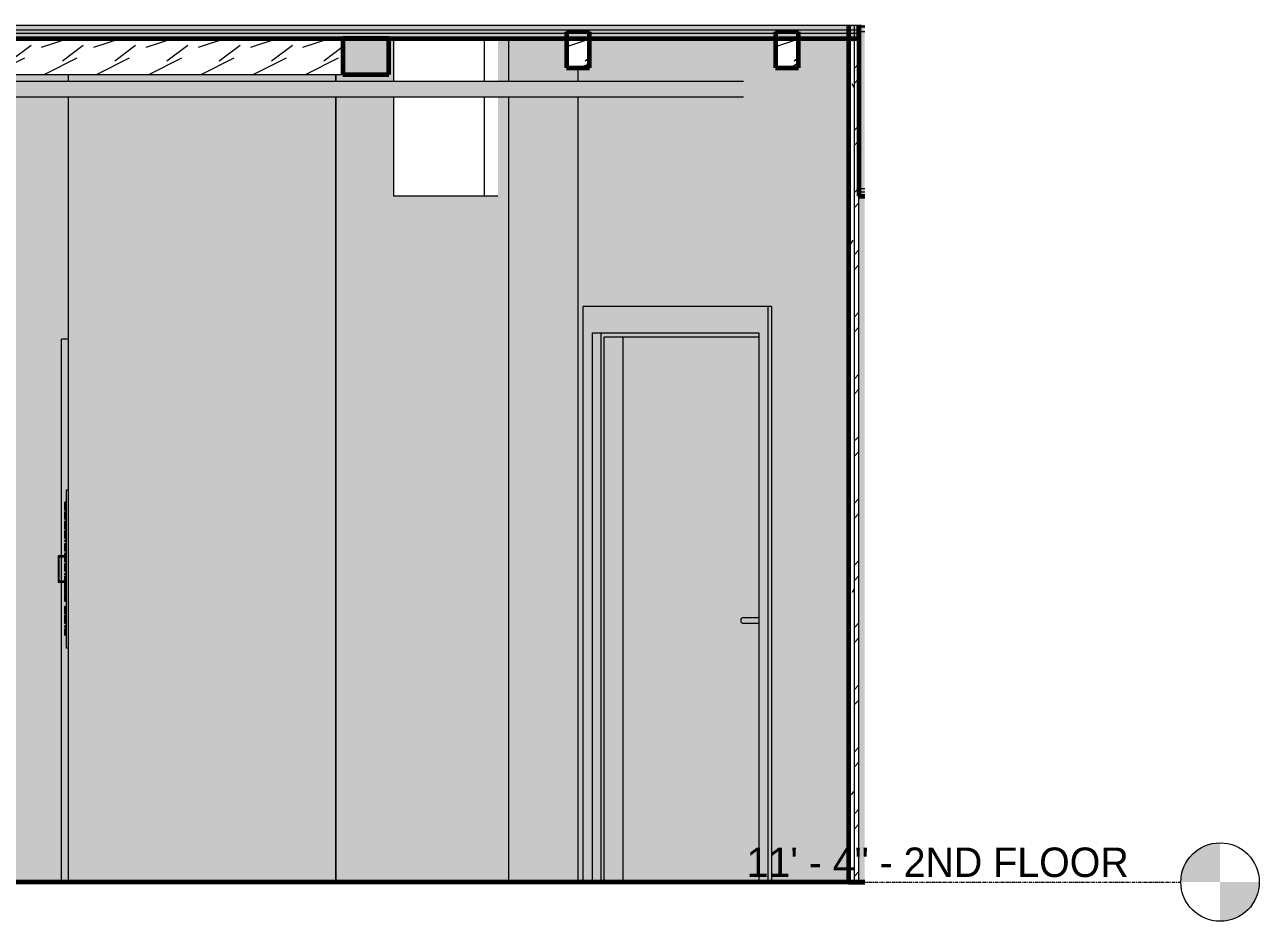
# Model space of a CAD drawing. Header units: inches. Extents: x 2872 to 9394, y -6 to 375.
# Drawn here: x 6125.4 to 6314.3, y 130 to 267.1 of the extents above; entities that cross this region are included whole.
import ezdxf

# ---------------------------------------------------------------- set-up
doc = ezdxf.new("R2010")
doc.units = ezdxf.units.IN
doc.header["$MEASUREMENT"] = 0
doc.linetypes.add('Dash 1_16_', pattern=[0.125, 0.0625, -0.0625])
doc.linetypes.add('Grid Line 1_2_', pattern=[0.875, 0.5, -0.125, 0.125, -0.125])
for name, color, linetype, lineweight in [('0-2', 250, 'Continuous', 18), ('0-3', 10, 'Continuous', 9), ('0-4', 90, 'Continuous', 5), ('A-DOOR', 31, 'Continuous', 18), ('A-DOOR-11', 21, 'Continuous', 18), ('A-DOOR-2', 10, 'Dash 1_16_', 9), ('A-DOOR-3', 10, 'Continuous', 9), ('A-DOOR-4', 255, 'Continuous', 18), ('A-DOOR-9', 31, 'Continuous', 9), ('A-DOOR-FRAM', 31, 'Continuous', 9), ('A-DOOR-FRAM-2', 10, 'Continuous', 9), ('A-DOOR-FRAM-3', 31, 'Continuous', 18), ('A-DOOR-FRAM-5', 71, 'Continuous', 18), ('A-FLOR-1', 8, 'Continuous', 5), ('A-FLOR-2', 7, 'Continuous', 60), ('A-FLOR-4', 250, 'Continuous', 18), ('A-FLOR-LEVL', 51, 'Continuous', 9), ('A-FLOR-LEVL-1', 51, 'Grid Line 1_2_', 9), ('A-FLOR-MCUT-1', 250, 'Continuous', 18), ('A-FLOR-PATT-1', 252, 'Continuous', 9), ('A-FLOR-PATT-2', 253, 'Continuous', 9), ('A-FLOR-PATT-3', 10, 'Continuous', 9), ('A-WALL', 113, 'Continuous', 18), ('A-WALL-PATT-1', 111, 'Continuous', 9), ('E-FIRE', 2, 'Continuous', 9), ('I-WALL', 2, 'Continuous', 18), ('I-WALL-1', 2, 'Continuous', 5), ('I-WALL-2', 90, 'Continuous', 5), ('I-WALL-3', 250, 'Continuous', 18), ('I-WALL-4', 2, 'Continuous', 60), ('P-PIPE', 3, 'Continuous', 9), ('P-PIPE-1', 3, 'Continuous', 5), ('S-BEAM', 12, 'Continuous', 9), ('S-BEAM-2', 10, 'Continuous', 9), ('S-BEAM-3', 7, 'Continuous', 60), ('S-BEAM-5', 35, 'Continuous', 9)]:
    doc.layers.add(name, color=color, linetype=linetype, lineweight=lineweight)
doc.styles.add('Century Gothic', font='ufonts.com_century-gothic.ttf', dxfattribs={"height": 4.5})
pattern_1 = [(0, (-2727.378, 0), (0, 2.399), []), (315, (-2727.378, 0), (2.3985062, 0), [3.393, -3.393]), (45, (-2727.378, 0), (2.3985062, 0), [3.393, -3.393])]
pattern_2 = [(216.87, (-2724.18, 7.997), (23.9897714, 15.993643), [3.998, -35.986]), (206.565, (-2719.382, 5.598), (-7.99708, -7.99662), [8.941, -8.941]), (198.435, (-2719.382, 1.599), (-15.993845, -7.997098), [5.058, -20.23])]

# ---------------------------------------------------------------- blocks, each defined once
blk = doc.blocks.new('CTR - 1st Phase - Shell_rvt-5-INTERIOR ELEVATION - CORRIDOR EAST _202_E_ - 2ND FLOOR - EAST WALL')
at = {"layer": 'A-FLOR-1'}
blk.add_hatch(color=256, dxfattribs=at).paths.add_polyline_path([(-2454.54, 265.75), (-2447.2, 265.75), (-2447.2, 266.25), (-3481.17, 266.25), (-3481.17, 266), (-3479.22, 266), (-3479.22, 265.75), (-2462.76, 265.75)], flags=0)
at = {"layer": 'A-FLOR-PATT-1'}
h = blk.add_hatch(dxfattribs=at)
h.set_pattern_fill('FP_32', color=256, style=0, pattern_type=2)
h.set_pattern_definition([(161.57, (-2727.138, 0.24), (-1.92045124, 0.00015035), [0, -13.661, 1.517, 0]), (18.43, (-2727.618, 0.24), (-1.92045124, -0.00015035), [0, -13.661, 1.517, 0]), (108.43, (-2727.138, 0.24), (0.95996907, -4.80073665), [4.553, -10.625]), (71.57, (-2727.618, 0.24), (0.95996907, 4.80073665), [4.553, -10.625])])
h.paths.add_polyline_path([(-3498.93, 242), (-3479.22, 242), (-3479.22, 266), (-3498.93, 266), (-3498.93, 264.75)], flags=0)
h.paths.add_polyline_path([(-2447.2, 242), (-2446.32, 242), (-2446.32, 266), (-2447.2, 266), (-2447.2, 250.71)], flags=0)
at = {"layer": 'A-FLOR-PATT-2'}
h = blk.add_hatch(dxfattribs=at)
h.set_pattern_fill('FP_30', color=256, style=0, pattern_type=2)
h.set_pattern_definition([(0, (-2727.378, 0), (7.68, 1.92), [0.634, -5.126, 0.634, -5.126, -30.72]), (0, (-2727.378, 0), (7.68, 1.92), [-11.52, 0.634, -10.886, 0.634, -5.126, -13.44]), (0, (-2727.378, 0), (7.68, 1.92), [-28.8, 0.634, -3.206, 0.634, -8.966]), (120, (-2724.498, 0.96), (-5.502769, 5.691075), [0.634, -5.126, 0.634, -5.126, -30.72]), (120, (-2724.498, 0.96), (-5.502769, 5.691075), [-11.52, 0.634, -10.886, 0.634, -5.126, -13.44]), (120, (-2724.498, 0.96), (-5.502769, 5.691075), [-28.8, 0.634, -3.206, 0.634, -8.966]), (240, (-2723.538, 4.8), (-2.177231, -7.611075), [0.634, -5.126, 0.634, -5.126, -30.72]), (240, (-2723.538, 4.8), (-2.177231, -7.611075), [-11.52, 0.634, -10.886, 0.634, -5.126, -13.44]), (240, (-2723.538, 4.8), (-2.177231, -7.611075), [-28.8, 0.634, -3.206, 0.634, -8.966])])
h.paths.add_polyline_path([(-2906.83, 266.25), (-2447.2, 266.25), (-2447.2, 267), (-3481.17, 267), (-3481.17, 266.25), (-2915.06, 266.25)], flags=0)
at = {"layer": 'A-FLOR-PATT-3'}
h = blk.add_hatch(dxfattribs=at)
h.set_pattern_fill('FP_31', color=256, style=0, pattern_type=2)
h.set_pattern_definition(pattern_1)
h.paths.add_polyline_path([(-2454.54, 267), (-2447.2, 267), (-2447.2, 267.1), (-3481.17, 267.1), (-3481.17, 267), (-2462.76, 267)], flags=0)
h = blk.add_hatch(dxfattribs=at)
h.set_pattern_fill('FP_31', color=256, style=0, pattern_type=2)
h.set_pattern_definition(pattern_1)
h.paths.add_polyline_path([(-2906.83, 265), (-2447.2, 265), (-2447.2, 265.75), (-3479.22, 265.75), (-3479.22, 265), (-2915.06, 265)], flags=0)
h = blk.add_hatch(dxfattribs=at)
h.set_pattern_fill('FP_28', color=256, style=0, pattern_type=2)
h.set_pattern_definition([(135, (-2727.378, 0), (-2.12132, -2.12132), [])])
h.paths.add_polyline_path([(-2446.32, 135.98), (-2446.32, 136), (-2447.2, 135.98)], flags=0)
at = {"layer": 'A-FLOR-2'}
for p, q in [((-2447.2, 267.1), (-2447.2, 240.87)), ((-2447.2, 265), (-2447.2, 267.1)), ((-3481.17, 265), (-2447.2, 265)), ((-2447.2, 240.87), (-2446.32, 240.87)), ((-2447.2, 136), (-3202.37, 136)), ((-2446.32, 136), (-2447.2, 136))]:
    blk.add_line(p, q, dxfattribs=at)
at = {"layer": 'A-FLOR-4'}
for p, q in [((-2518.37, 258.44), (-2518.37, 265)), ((-2504.54, 265), (-2504.54, 258.44)), ((-2518.37, 240.87), (-2518.37, 256.06)), ((-2504.54, 256.06), (-2504.54, 240.87)), ((-2504.54, 240.87), (-2518.37, 240.87)), ((-2502.42, 240.87), (-2504.54, 240.87))]:
    blk.add_line(p, q, dxfattribs=at)
at = {"layer": 'A-FLOR-MCUT-1'}
for p, q in [((-2447.2, 267), (-3481.17, 267)), ((-2446.32, 266.87), (-2447.2, 266.87)), ((-2446.32, 266.75), (-2447.2, 266.75)), ((-2447.2, 266.25), (-3481.17, 266.25)), ((-2447.2, 265.75), (-3481.17, 265.75)), ((-2446.32, 266), (-2447.2, 266)), ((-2446.32, 242), (-2447.2, 242)), ((-2446.32, 241.5), (-2447.2, 241.5)), ((-2447.2, 136), (-2447.2, 135.98)), ((-2447.2, 135.98), (-2447.2, 136))]:
    blk.add_line(p, q, dxfattribs=at)
blk = doc.blocks.new('HOLLOW METAL - STAIR DOOR 3-0 x 7-0-2682974-INTERIOR ELEVATION - CORRIDOR EAST _202_E_ - 2ND FLOOR - EAST WALL')
at = {"layer": 'A-DOOR-11'}
h = blk.add_hatch(color=256, dxfattribs=at)
h.paths.add_polyline_path([(-2622.7, 136), (-2587.95, 136), (-2587.95, 219.37), (-2622.7, 219.37), (-2622.7, 184.08)], flags=0)
h.paths.add_polyline_path([(-2590.18, 174.82), (-2590.48, 174.86), (-2590.77, 174.98), (-2591.01, 175.16), (-2591.2, 175.41), (-2591.28, 175.61), (-2595, 175.62), (-2595, 176.39), (-2591.28, 176.39), (-2591.2, 176.59), (-2591.01, 176.84), (-2590.77, 177.02), (-2590.48, 177.14), (-2590.18, 177.18), (-2589.87, 177.14), (-2589.59, 177.02), (-2589.34, 176.84), (-2589.16, 176.59), (-2589.04, 176.31), (-2589, 176), (-2589.04, 175.69), (-2589.2, 175.35), (-2589.34, 175.16), (-2589.59, 174.98), (-2589.87, 174.86)], flags=0)
at = {"layer": 'A-DOOR-4'}
for points in [[(-2595, 176), (-2590.87, 176), (-2590.87, 176.39), (-2595, 176.38), (-2595, 176.1)], [(-2591.35, 175.61), (-2590.87, 175.62), (-2590.87, 176), (-2595, 176), (-2595, 175.61), (-2591.36, 175.61)], [(-2590.18, 174.82), (-2589.87, 174.86), (-2589.59, 174.98), (-2589.34, 175.16), (-2589.16, 175.41), (-2589.04, 175.69), (-2589, 176), (-2589.04, 176.31), (-2589.2, 176.65), (-2589.34, 176.84), (-2589.59, 177.02), (-2589.87, 177.14), (-2590.18, 177.18), (-2590.48, 177.14), (-2590.77, 177.02), (-2591.01, 176.84), (-2591.2, 176.59), (-2591.27, 176.39), (-2590.26, 176.38), (-2590.23, 176.39), (-2590.11, 176.35), (-2590.02, 176.29), (-2589.97, 176.25), (-2589.91, 176.13), (-2589.9, 176.1), (-2589.88, 176), (-2589.93, 175.83), (-2589.98, 175.75), (-2590.02, 175.71), (-2590.12, 175.64), (-2590.23, 175.61), (-2590.38, 175.61), (-2590.45, 175.62), (-2591.28, 175.61), (-2591.2, 175.41), (-2591.01, 175.16), (-2590.77, 174.98), (-2590.48, 174.86), (-2590.23, 174.83)], [(-2590.11, 176), (-2589.88, 176), (-2589.91, 176.14), (-2589.98, 176.25), (-2590.06, 176.33), (-2590.12, 176.36), (-2590.23, 176.39), (-2590.37, 176.38), (-2590.5, 176.38), (-2590.87, 176.38), (-2590.87, 176), (-2590.12, 176)]]:
    blk.add_hatch(color=256, dxfattribs=at).paths.add_polyline_path(points, flags=0)
h = blk.add_hatch(color=256, dxfattribs=at)
h.paths.add_polyline_path([(-2590, 175.72), (-2589.91, 175.88), (-2589.9, 175.9), (-2589.9, 176), (-2589.93, 176), (-2589.99, 175.75)], flags=0)
h.paths.add_polyline_path([(-2590.87, 175.61), (-2590.83, 175.62), (-2590.17, 175.62), (-2590.02, 175.71), (-2590, 175.75), (-2589.93, 176), (-2590.87, 176), (-2590.87, 175.62)], flags=0)
at = {"layer": 'A-DOOR-FRAM-5'}
for points in [[(-2623.32, 136), (-2623.32, 220), (-2587.32, 220), (-2587.32, 136), (-2585.32, 136), (-2585.32, 224), (-2625.32, 224), (-2625.32, 136)], [(-2623.32, 136), (-2622.7, 136), (-2622.7, 219.37), (-2587.95, 219.37), (-2587.95, 136), (-2587.32, 136), (-2587.32, 220), (-2623.32, 220), (-2623.32, 172.63)]]:
    blk.add_hatch(color=256, dxfattribs=at).paths.add_polyline_path(points, flags=0)
at = {"layer": 'A-DOOR-2'}
for p, q in [((-2587.32, 220), (-2623.32, 178)), ((-2623.32, 178), (-2587.32, 136))]:
    blk.add_line(p, q, dxfattribs=at)
at = {"layer": 'A-DOOR-3'}
for p, q in [((-2590.87, 176.39), (-2595, 176.39)), ((-2595, 176), (-2595, 176.39)), ((-2595, 175.61), (-2595, 176)), ((-2595, 175.61), (-2590.87, 175.61))]:
    blk.add_line(p, q, dxfattribs=at)
at = {"layer": 'A-DOOR-3', "flags": 128}
for points in [[(-2590.28, 176.39), (-2590.28, 176.39), (-2590.28, 176.39), (-2590.28, 176.39), (-2590.28, 176.39), (-2590.29, 176.39), (-2590.29, 176.39), (-2590.3, 176.39), (-2590.31, 176.39), (-2590.31, 176.39), (-2590.32, 176.39), (-2590.33, 176.39), (-2590.34, 176.39), (-2590.35, 176.39), (-2590.37, 176.39), (-2590.38, 176.39), (-2590.39, 176.39), (-2590.41, 176.39), (-2590.42, 176.39), (-2590.44, 176.39), (-2590.46, 176.39), (-2590.47, 176.39), (-2590.49, 176.39), (-2590.51, 176.39), (-2590.53, 176.39), (-2590.55, 176.39), (-2590.57, 176.39), (-2590.59, 176.39), (-2590.61, 176.39), (-2590.63, 176.39), (-2590.65, 176.39), (-2590.68, 176.39), (-2590.7, 176.39), (-2590.72, 176.39), (-2590.74, 176.39), (-2590.77, 176.39), (-2590.79, 176.39), (-2590.81, 176.39), (-2590.84, 176.39), (-2590.86, 176.39), (-2590.87, 176.39)], [(-2590.87, 175.61), (-2590.84, 175.61), (-2590.82, 175.61), (-2590.8, 175.61), (-2590.77, 175.61), (-2590.75, 175.61), (-2590.73, 175.61), (-2590.7, 175.61), (-2590.68, 175.61), (-2590.66, 175.61), (-2590.64, 175.61), (-2590.62, 175.61), (-2590.59, 175.61), (-2590.57, 175.61), (-2590.55, 175.61), (-2590.53, 175.61), (-2590.51, 175.61), (-2590.5, 175.61), (-2590.48, 175.61), (-2590.46, 175.61), (-2590.44, 175.61), (-2590.43, 175.61), (-2590.41, 175.61), (-2590.4, 175.61), (-2590.38, 175.61), (-2590.37, 175.61), (-2590.36, 175.61), (-2590.35, 175.61), (-2590.34, 175.61), (-2590.33, 175.61), (-2590.32, 175.61), (-2590.31, 175.61), (-2590.3, 175.61), (-2590.3, 175.61), (-2590.29, 175.61), (-2590.29, 175.61), (-2590.28, 175.61), (-2590.28, 175.61), (-2590.28, 175.61), (-2590.28, 175.61)]]:
    blk.add_lwpolyline(points, dxfattribs=at)
at = {"layer": 'A-DOOR-3'}
for start, end in [(0, 160.3657), (199.5633, 0)]:
    blk.add_arc((-2590.18, 176), 1.18, start, end, dxfattribs=at)
at = {"layer": 'A-DOOR-FRAM-2'}
for p, q in [((-2623.32, 136), (-2623.32, 220)), ((-2623.32, 220), (-2587.32, 220)), ((-2622.7, 136), (-2622.7, 219.37)), ((-2622.7, 219.37), (-2587.95, 219.37)), ((-2587.95, 219.37), (-2587.95, 136)), ((-2587.32, 220), (-2587.32, 136))]:
    blk.add_line(p, q, dxfattribs=at)
blk = doc.blocks.new('CTR - 1st Phase -Stairs _ Elevators_rvt-5-INTERIOR ELEVATION - CORRIDOR EAST _202_E_ - 2ND FLOOR - EAST WALL')
at = {"layer": 'I-WALL-2'}
h = blk.add_hatch(color=256, dxfattribs=at)
h.paths.add_polyline_path([(-2633.07, 136), (-2625.32, 136), (-2625.32, 224), (-2585.32, 224), (-2585.32, 136), (-2569.2, 136), (-2569.2, 181.88), (-2569.7, 181.88), (-2569.7, 185.88), (-2569.2, 185.88), (-2569.2, 219), (-2568.2, 219), (-2568.2, 256.06), (-2633.25, 256.06), (-2633.25, 136), (-2633.13, 136)], flags=0)
h.paths.add_polyline_path([(-2569.57, 182), (-2569.2, 182), (-2569.2, 185.75), (-2569.57, 185.75), (-2569.57, 185.15)], flags=0)
h.paths.add_polyline_path([(-2608.73, 258.44), (-2568.2, 258.44), (-2568.2, 259.5), (-2633.25, 259.5), (-2633.25, 258.44), (-2610.79, 258.44)], flags=0)
at = {"layer": 'I-WALL-3'}
for p, q in [((-2625.32, 136), (-2625.32, 224)), ((-2625.32, 224), (-2585.32, 224)), ((-2585.32, 224), (-2585.32, 136))]:
    blk.add_line(p, q, dxfattribs=at)
at = {"layer": '0-2'}
blk.add_blockref('HOLLOW METAL - STAIR DOOR 3-0 x 7-0-2682974-INTERIOR ELEVATION - CORRIDOR EAST _202_E_ - 2ND FLOOR - EAST WALL', (0, 0), dxfattribs=at)
blk = doc.blocks.new('LVL-Laminated Veneer Lumber - 4X6 S_ PINE - NO_ 1-2422062-INTERIOR ELEVATION - CORRIDOR EAST _202_E_ - 2ND FLOOR - EAST WALL')
at = {"layer": 'S-BEAM'}
h = blk.add_hatch(dxfattribs=at)
h.set_pattern_fill('FP_34', color=256, style=0, pattern_type=2)
h.set_pattern_definition(pattern_2)
h.paths.add_polyline_path([(-2456.44, 260.5), (-2456.44, 265), (-2459.94, 265), (-2459.94, 260.5)], flags=0)
at = {"layer": 'S-BEAM-3'}
for p, q in [((-2456.44, 266), (-2459.94, 266)), ((-2459.94, 266), (-2459.94, 260.5)), ((-2456.44, 260.5), (-2456.44, 266)), ((-2459.94, 260.5), (-2456.44, 260.5))]:
    blk.add_line(p, q, dxfattribs=at)
blk = doc.blocks.new('LVL-Laminated Veneer Lumber - 4X6 S_ PINE - NO_ 1-2422063-INTERIOR ELEVATION - CORRIDOR EAST _202_E_ - 2ND FLOOR - EAST WALL')
at = {"layer": 'S-BEAM'}
h = blk.add_hatch(dxfattribs=at)
h.set_pattern_fill('FP_34', color=256, style=0, pattern_type=2)
h.set_pattern_definition(pattern_2)
h.paths.add_polyline_path([(-2491.94, 260.5), (-2488.44, 260.5), (-2488.44, 265), (-2491.94, 265)], flags=0)
at = {"layer": 'S-BEAM-3'}
for p, q in [((-2488.44, 266), (-2491.94, 266)), ((-2491.94, 266), (-2491.94, 260.5)), ((-2488.44, 260.5), (-2488.44, 266)), ((-2491.94, 260.5), (-2488.44, 260.5))]:
    blk.add_line(p, q, dxfattribs=at)
blk = doc.blocks.new('LVL-Laminated Veneer Lumber - _2_SISTERED 4X6 PINE-2259914-INTERIOR ELEVATION - CORRIDOR EAST _202_E_ - 2ND FLOOR - EAST WALL')
at = {"layer": 'S-BEAM-5'}
blk.add_hatch(color=256, dxfattribs=at).paths.add_polyline_path([(-2641.5, 259.5), (-2634.5, 259.5), (-2634.5, 265), (-2641.5, 265), (-2641.5, 263)], flags=0)
at = {"layer": 'S-BEAM-3'}
for p, q in [((-2634.5, 265), (-2641.5, 265)), ((-2641.5, 265), (-2641.5, 259.5)), ((-2634.5, 259.5), (-2634.5, 265)), ((-2641.5, 259.5), (-2634.5, 259.5))]:
    blk.add_line(p, q, dxfattribs=at)
blk = doc.blocks.new('LVL-Laminated Veneer Lumber - 4X6 S_ PINE - NO_ 1-2391456-INTERIOR ELEVATION - CORRIDOR EAST _202_E_ - 2ND FLOOR - EAST WALL')
at = {"layer": 'S-BEAM'}
h = blk.add_hatch(dxfattribs=at)
h.set_pattern_fill('FP_34', color=256, style=0, pattern_type=2)
h.set_pattern_definition(pattern_2)
h.paths.add_polyline_path([(-2527.25, 259.5), (-2526.12, 259.5), (-2526.12, 265), (-2634.5, 265), (-2634.5, 259.5), (-2528.55, 259.5)], flags=0)
at = {"layer": 'S-BEAM-2'}
blk.add_line((-2634.5, 259.5), (-2526.12, 259.5), dxfattribs=at)
blk = doc.blocks.new('CTR - 1st Phase - Structure_rvt-5-INTERIOR ELEVATION - CORRIDOR EAST _202_E_ - 2ND FLOOR - EAST WALL')
at = {"layer": '0-3'}
for name, p in [('LVL-Laminated Veneer Lumber - 4X6 S_ PINE - NO_ 1-2391456-INTERIOR ELEVATION - CORRIDOR EAST _202_E_ - 2ND FLOOR - EAST WALL', (0, 0)), ('LVL-Laminated Veneer Lumber - _2_SISTERED 4X6 PINE-2259914-INTERIOR ELEVATION - CORRIDOR EAST _202_E_ - 2ND FLOOR - EAST WALL', (115.37, 0)), ('LVL-Laminated Veneer Lumber - 4X6 S_ PINE - NO_ 1-2422063-INTERIOR ELEVATION - CORRIDOR EAST _202_E_ - 2ND FLOOR - EAST WALL', (0, 0)), ('LVL-Laminated Veneer Lumber - 4X6 S_ PINE - NO_ 1-2422062-INTERIOR ELEVATION - CORRIDOR EAST _202_E_ - 2ND FLOOR - EAST WALL', (0, 0))]:
    blk.add_blockref(name, p, dxfattribs=at)
blk = doc.blocks.new('HOLLOW METAL - DOUBLE - HM - METAL LEAF - 20 MIN_ - 6-0 x 6-8-2194248-INTERIOR ELEVATION - CORRIDOR EAST _202_E_ - 2ND FLOOR - EAST WALL')
at = {"layer": 'A-DOOR'}
h = blk.add_hatch(color=256, dxfattribs=at)
h.paths.add_polyline_path([(-2569.2, 136), (-2568.2, 136), (-2568.2, 171.75), (-2568.45, 171.75), (-2568.45, 173.73), (-2568.7, 173.73), (-2568.7, 174.73), (-2568.45, 174.73), (-2568.45, 175), (-2568.7, 175), (-2568.7, 175.19), (-2568.45, 175.19), (-2568.45, 175.56), (-2568.7, 175.56), (-2568.7, 176.8), (-2568.45, 176.8), (-2568.45, 177.03), (-2568.7, 177.03), (-2568.7, 178.12), (-2568.45, 178.12), (-2568.45, 178.97), (-2568.7, 178.97), (-2568.7, 180.06), (-2568.45, 180.06), (-2568.45, 180.17), (-2568.7, 180.17), (-2568.7, 181.53), (-2568.45, 181.53), (-2568.45, 181.6), (-2568.7, 181.6), (-2568.7, 181.88), (-2569.2, 181.88), (-2569.2, 168.76)], flags=0)
h.paths.add_polyline_path([(-2568.7, 182), (-2568.7, 182.76), (-2568.45, 182.76), (-2568.45, 182.99), (-2568.7, 182.99), (-2568.7, 183.17), (-2568.45, 183.17), (-2568.45, 183.54), (-2568.7, 183.54), (-2568.7, 184.69), (-2568.45, 184.69), (-2568.45, 184.95), (-2568.7, 184.95), (-2568.7, 185.75), (-2569.2, 185.75), (-2569.2, 182)], flags=0)
h.paths.add_polyline_path([(-2568.7, 185.88), (-2568.7, 186.31), (-2568.45, 186.31), (-2568.45, 186.61), (-2568.7, 186.61), (-2568.7, 187.76), (-2568.45, 187.76), (-2568.45, 188.11), (-2568.7, 188.11), (-2568.7, 188.29), (-2568.45, 188.29), (-2568.45, 188.59), (-2568.7, 188.59), (-2568.7, 189.75), (-2568.45, 189.75), (-2568.45, 190.03), (-2568.7, 190.03), (-2568.7, 191.18), (-2568.45, 191.18), (-2568.45, 191.5), (-2568.7, 191.5), (-2568.7, 192.59), (-2568.45, 192.59), (-2568.45, 192.86), (-2568.7, 192.86), (-2568.7, 194.11), (-2568.45, 194.11), (-2568.45, 196), (-2568.2, 196), (-2568.2, 219), (-2569.2, 219), (-2569.2, 185.88)], flags=0)
at = {"layer": 'A-DOOR-9'}
for p, q in [((-2569.2, 185.88), (-2569.2, 219)), ((-2568.2, 219), (-2569.2, 219)), ((-2569.2, 182), (-2569.2, 185.75)), ((-2569.2, 136), (-2569.2, 181.88))]:
    blk.add_line(p, q, dxfattribs=at)
blk = doc.blocks.new('104416 - Fire Extinguishers - Wall - Class A - Light - 2A-2205533-INTERIOR ELEVATION - CORRIDOR EAST _202_E_ - 2ND FLOOR - EAST WALL')
at = {"layer": 'E-FIRE'}
for points in [[(-2568.2, 171.75), (-2568.2, 196), (-2568.45, 196), (-2568.45, 171.75)], [(-2568.45, 193.89), (-2568.45, 194.11), (-2568.7, 194.11), (-2568.7, 193.89)], [(-2568.7, 193.7), (-2568.45, 193.7), (-2568.45, 193.89), (-2568.7, 193.89)], [(-2568.45, 193.56), (-2568.45, 193.7), (-2568.7, 193.7), (-2568.7, 193.56)], [(-2568.45, 193.47), (-2568.45, 193.56), (-2568.7, 193.56), (-2568.7, 193.47)], [(-2568.45, 193.38), (-2568.45, 193.47), (-2568.7, 193.47), (-2568.7, 193.38)], [(-2568.7, 193.27), (-2568.45, 193.27), (-2568.45, 193.38), (-2568.7, 193.38), (-2568.7, 193.35)], [(-2568.45, 193.05), (-2568.45, 193.27), (-2568.7, 193.27), (-2568.7, 193.05)], [(-2568.45, 192.86), (-2568.45, 193.05), (-2568.7, 193.05), (-2568.7, 192.86)], [(-2568.45, 191.5), (-2568.45, 192.59), (-2568.7, 192.59), (-2568.7, 191.5)], [(-2568.45, 190.99), (-2568.45, 191.18), (-2568.7, 191.18), (-2568.7, 190.99)], [(-2568.45, 190.21), (-2568.45, 190.99), (-2568.7, 190.99), (-2568.7, 190.21)], [(-2568.45, 190.02), (-2568.45, 190.21), (-2568.7, 190.21), (-2568.7, 190.02)], [(-2568.45, 189.68), (-2568.45, 189.75), (-2568.7, 189.75), (-2568.7, 189.68)], [(-2568.45, 189.49), (-2568.45, 189.68), (-2568.7, 189.68), (-2568.7, 189.49)], [(-2568.7, 189.21), (-2568.45, 189.21), (-2568.45, 189.49), (-2568.7, 189.49), (-2568.7, 189.25)], [(-2568.45, 188.88), (-2568.45, 189.21), (-2568.7, 189.21), (-2568.7, 188.88)], [(-2568.45, 188.67), (-2568.45, 188.88), (-2568.7, 188.88), (-2568.7, 188.67)], [(-2568.45, 188.59), (-2568.45, 188.67), (-2568.7, 188.67), (-2568.7, 188.59)], [(-2568.45, 188.11), (-2568.45, 188.29), (-2568.7, 188.29), (-2568.7, 188.11)], [(-2568.45, 187.71), (-2568.45, 187.76), (-2568.7, 187.76), (-2568.7, 187.71)], [(-2568.45, 187.53), (-2568.45, 187.71), (-2568.7, 187.71), (-2568.7, 187.53)], [(-2568.45, 187.19), (-2568.45, 187.53), (-2568.7, 187.53), (-2568.7, 187.19)], [(-2568.45, 186.85), (-2568.45, 187.19), (-2568.7, 187.19), (-2568.7, 186.85)], [(-2569.7, 181.88), (-2568.7, 181.88), (-2568.7, 182), (-2569.57, 182), (-2569.57, 185.75), (-2568.7, 185.75), (-2568.7, 185.88), (-2569.7, 185.88), (-2569.7, 185.15)], [(-2568.7, 186.67), (-2568.45, 186.67), (-2568.45, 186.85), (-2568.7, 186.85)], [(-2568.7, 186.61), (-2568.45, 186.61), (-2568.45, 186.67), (-2568.7, 186.67)], [(-2568.7, 186.01), (-2568.45, 186.01), (-2568.45, 186.31), (-2568.7, 186.31), (-2568.7, 186.13)], [(-2568.7, 185.7), (-2568.45, 185.71), (-2568.45, 186.01), (-2568.7, 186.01), (-2568.7, 185.71)], [(-2568.45, 185.31), (-2568.45, 185.7), (-2568.7, 185.7), (-2568.7, 185.31)], [(-2568.7, 185.04), (-2568.45, 185.04), (-2568.45, 185.31), (-2568.7, 185.31), (-2568.7, 185.15)], [(-2568.7, 184.95), (-2568.45, 184.95), (-2568.45, 185.04), (-2568.7, 185.04)], [(-2568.45, 184.5), (-2568.45, 184.69), (-2568.7, 184.69), (-2568.7, 184.5)], [(-2568.45, 183.72), (-2568.45, 184.5), (-2568.7, 184.5), (-2568.7, 183.72)], [(-2568.45, 183.54), (-2568.45, 183.72), (-2568.7, 183.72), (-2568.7, 183.54)], [(-2568.45, 182.99), (-2568.45, 183.17), (-2568.7, 183.17), (-2568.7, 182.99)], [(-2568.45, 182.27), (-2568.45, 182.76), (-2568.7, 182.76), (-2568.7, 182.27)], [(-2568.45, 182.09), (-2568.45, 182.27), (-2568.7, 182.27), (-2568.7, 182.09)], [(-2568.45, 181.6), (-2568.45, 182.09), (-2568.7, 182.09), (-2568.7, 181.6)], [(-2568.45, 181.31), (-2568.45, 181.53), (-2568.7, 181.53), (-2568.7, 181.31)], [(-2568.7, 180.93), (-2568.45, 180.93), (-2568.45, 181.31), (-2568.7, 181.31), (-2568.7, 180.96)], [(-2568.7, 180.85), (-2568.45, 180.85), (-2568.45, 180.93), (-2568.7, 180.93)], [(-2568.45, 180.77), (-2568.45, 180.85), (-2568.7, 180.85), (-2568.7, 180.77)], [(-2568.45, 180.4), (-2568.45, 180.77), (-2568.7, 180.77), (-2568.7, 180.4)], [(-2568.45, 180.17), (-2568.45, 180.4), (-2568.7, 180.4), (-2568.7, 180.17)], [(-2568.45, 178.97), (-2568.45, 180.06), (-2568.7, 180.06), (-2568.7, 178.97)], [(-2568.45, 177.03), (-2568.45, 178.12), (-2568.7, 178.12), (-2568.7, 177.03)], [(-2568.45, 176.59), (-2568.45, 176.8), (-2568.7, 176.8), (-2568.7, 176.59)], [(-2568.7, 176.39), (-2568.45, 176.39), (-2568.45, 176.59), (-2568.7, 176.59)], [(-2568.45, 176.26), (-2568.45, 176.39), (-2568.7, 176.39), (-2568.7, 176.26)], [(-2568.45, 176.16), (-2568.45, 176.26), (-2568.7, 176.26), (-2568.7, 176.16)], [(-2568.45, 176.07), (-2568.45, 176.16), (-2568.7, 176.16), (-2568.7, 176.07)], [(-2568.45, 175.96), (-2568.45, 176.07), (-2568.7, 176.07), (-2568.7, 175.96)], [(-2568.45, 175.74), (-2568.45, 175.96), (-2568.7, 175.96), (-2568.7, 175.74)], [(-2568.45, 175.56), (-2568.45, 175.74), (-2568.7, 175.74), (-2568.7, 175.56)], [(-2568.45, 175), (-2568.45, 175.19), (-2568.7, 175.19), (-2568.7, 175)], [(-2568.45, 174.61), (-2568.45, 174.72), (-2568.7, 174.72), (-2568.7, 174.61)], [(-2568.45, 173.92), (-2568.45, 174.61), (-2568.7, 174.61), (-2568.7, 173.92)], [(-2568.45, 173.73), (-2568.45, 173.92), (-2568.7, 173.92), (-2568.7, 173.73)]]:
    blk.add_hatch(color=256, dxfattribs=at).paths.add_polyline_path(points, flags=0)
for p, q in [((-2568.45, 171.75), (-2568.45, 196)), ((-2568.45, 196), (-2568.2, 196)), ((-2568.7, 193.89), (-2568.7, 194.11)), ((-2568.45, 194.11), (-2568.7, 194.11)), ((-2568.7, 193.7), (-2568.7, 193.89)), ((-2568.45, 193.89), (-2568.7, 193.89)), ((-2568.7, 193.56), (-2568.7, 193.7)), ((-2568.45, 193.7), (-2568.7, 193.7)), ((-2568.7, 193.47), (-2568.7, 193.56)), ((-2568.45, 193.56), (-2568.7, 193.56)), ((-2568.7, 193.38), (-2568.7, 193.47)), ((-2568.45, 193.47), (-2568.7, 193.47)), ((-2568.7, 193.27), (-2568.7, 193.38)), ((-2568.45, 193.38), (-2568.7, 193.38)), ((-2568.7, 193.05), (-2568.7, 193.27)), ((-2568.45, 193.27), (-2568.7, 193.27)), ((-2568.7, 192.86), (-2568.7, 193.05)), ((-2568.45, 193.05), (-2568.7, 193.05)), ((-2568.7, 192.86), (-2568.45, 192.86)), ((-2568.7, 191.5), (-2568.7, 192.59)), ((-2568.45, 192.59), (-2568.7, 192.59)), ((-2568.7, 191.5), (-2568.45, 191.5)), ((-2568.7, 190.99), (-2568.7, 191.18)), ((-2568.45, 191.18), (-2568.7, 191.18)), ((-2568.7, 190.21), (-2568.7, 190.99)), ((-2568.45, 190.99), (-2568.7, 190.99)), ((-2568.7, 190.02), (-2568.7, 190.21)), ((-2568.45, 190.21), (-2568.7, 190.21)), ((-2568.7, 190.02), (-2568.45, 190.02)), ((-2568.7, 189.68), (-2568.7, 189.75)), ((-2568.45, 189.75), (-2568.7, 189.75)), ((-2568.7, 189.49), (-2568.7, 189.68)), ((-2568.45, 189.68), (-2568.7, 189.68)), ((-2568.7, 189.21), (-2568.7, 189.49)), ((-2568.45, 189.49), (-2568.7, 189.49)), ((-2568.7, 188.88), (-2568.7, 189.21)), ((-2568.45, 189.21), (-2568.7, 189.21)), ((-2568.7, 188.67), (-2568.7, 188.88)), ((-2568.45, 188.88), (-2568.7, 188.88)), ((-2568.7, 188.59), (-2568.7, 188.67)), ((-2568.45, 188.67), (-2568.7, 188.67)), ((-2568.7, 188.59), (-2568.45, 188.59)), ((-2568.7, 188.11), (-2568.7, 188.29)), ((-2568.45, 188.29), (-2568.7, 188.29)), ((-2568.7, 188.11), (-2568.45, 188.11)), ((-2568.7, 187.71), (-2568.7, 187.76)), ((-2568.45, 187.76), (-2568.7, 187.76)), ((-2568.7, 187.53), (-2568.7, 187.71)), ((-2568.45, 187.71), (-2568.7, 187.71)), ((-2568.7, 187.19), (-2568.7, 187.53)), ((-2568.45, 187.53), (-2568.7, 187.53)), ((-2568.7, 186.85), (-2568.7, 187.19)), ((-2568.45, 187.19), (-2568.7, 187.19)), ((-2569.7, 185.88), (-2569.7, 181.88)), ((-2568.7, 185.88), (-2569.7, 185.88)), ((-2569.57, 182), (-2569.57, 185.75)), ((-2569.57, 185.75), (-2568.7, 185.75)), ((-2568.7, 186.67), (-2568.7, 186.85)), ((-2568.45, 186.85), (-2568.7, 186.85)), ((-2568.7, 186.61), (-2568.7, 186.67)), ((-2568.45, 186.67), (-2568.7, 186.67)), ((-2568.45, 186.61), (-2568.7, 186.61)), ((-2568.7, 186.01), (-2568.7, 186.31)), ((-2568.45, 186.31), (-2568.7, 186.31)), ((-2568.7, 185.7), (-2568.7, 186.01)), ((-2568.45, 186.01), (-2568.7, 186.01)), ((-2568.7, 185.31), (-2568.7, 185.7)), ((-2568.45, 185.7), (-2568.7, 185.7)), ((-2568.7, 185.04), (-2568.7, 185.31)), ((-2568.45, 185.31), (-2568.7, 185.31)), ((-2568.7, 184.95), (-2568.7, 185.04)), ((-2568.45, 185.04), (-2568.7, 185.04)), ((-2568.45, 184.95), (-2568.7, 184.95)), ((-2568.7, 184.5), (-2568.7, 184.69)), ((-2568.45, 184.69), (-2568.7, 184.69)), ((-2568.7, 183.72), (-2568.7, 184.5)), ((-2568.45, 184.5), (-2568.7, 184.5)), ((-2568.7, 183.54), (-2568.7, 183.72)), ((-2568.45, 183.72), (-2568.7, 183.72)), ((-2568.7, 183.54), (-2568.45, 183.54)), ((-2569.7, 181.88), (-2568.7, 181.88)), ((-2568.7, 182), (-2569.57, 182)), ((-2568.7, 182.99), (-2568.7, 183.17)), ((-2568.45, 183.17), (-2568.7, 183.17)), ((-2568.7, 182.99), (-2568.45, 182.99)), ((-2568.7, 182.27), (-2568.7, 182.76)), ((-2568.45, 182.76), (-2568.7, 182.76)), ((-2568.7, 182.09), (-2568.7, 182.27)), ((-2568.45, 182.27), (-2568.7, 182.27)), ((-2568.7, 181.6), (-2568.7, 182.09)), ((-2568.7, 182.09), (-2568.45, 182.09)), ((-2568.45, 181.6), (-2568.7, 181.6)), ((-2568.7, 181.31), (-2568.7, 181.53)), ((-2568.45, 181.53), (-2568.7, 181.53)), ((-2568.7, 180.93), (-2568.7, 181.31)), ((-2568.45, 181.31), (-2568.7, 181.31)), ((-2568.7, 180.85), (-2568.7, 180.93)), ((-2568.7, 180.77), (-2568.7, 180.85)), ((-2568.45, 180.85), (-2568.7, 180.85)), ((-2568.7, 180.4), (-2568.7, 180.77)), ((-2568.7, 180.17), (-2568.7, 180.4)), ((-2568.45, 180.4), (-2568.7, 180.4)), ((-2568.7, 180.17), (-2568.45, 180.17)), ((-2568.7, 178.97), (-2568.7, 180.06)), ((-2568.45, 180.06), (-2568.7, 180.06)), ((-2568.7, 178.97), (-2568.45, 178.97)), ((-2568.7, 177.03), (-2568.7, 178.12)), ((-2568.45, 178.12), (-2568.7, 178.12)), ((-2568.7, 177.03), (-2568.45, 177.03)), ((-2568.7, 176.59), (-2568.7, 176.8)), ((-2568.45, 176.8), (-2568.7, 176.8)), ((-2568.7, 176.39), (-2568.7, 176.59)), ((-2568.45, 176.59), (-2568.7, 176.59)), ((-2568.7, 176.26), (-2568.7, 176.39)), ((-2568.45, 176.39), (-2568.7, 176.39)), ((-2568.7, 176.16), (-2568.7, 176.26)), ((-2568.45, 176.26), (-2568.7, 176.26)), ((-2568.7, 176.07), (-2568.7, 176.16)), ((-2568.45, 176.16), (-2568.7, 176.16)), ((-2568.7, 175.96), (-2568.7, 176.07)), ((-2568.45, 176.07), (-2568.7, 176.07)), ((-2568.7, 175.74), (-2568.7, 175.96)), ((-2568.45, 175.96), (-2568.7, 175.96)), ((-2568.7, 175.56), (-2568.7, 175.74)), ((-2568.45, 175.74), (-2568.7, 175.74)), ((-2568.7, 175.56), (-2568.45, 175.56)), ((-2568.7, 175), (-2568.7, 175.19)), ((-2568.45, 175.19), (-2568.7, 175.19)), ((-2568.7, 175), (-2568.45, 175)), ((-2568.7, 174.61), (-2568.7, 174.72)), ((-2568.45, 174.72), (-2568.7, 174.72)), ((-2568.7, 173.92), (-2568.7, 174.61)), ((-2568.45, 174.61), (-2568.7, 174.61)), ((-2568.7, 173.73), (-2568.7, 173.92)), ((-2568.45, 173.92), (-2568.7, 173.92)), ((-2568.7, 173.73), (-2568.45, 173.73)), ((-2568.2, 171.75), (-2568.45, 171.75))]:
    blk.add_line(p, q, dxfattribs=at)
blk = doc.blocks.new('HOLLOW METAL - UNIT DOOR-V35-INTERIOR ELEVATION - CORRIDOR EAST _202_E_ - 2ND FLOOR - EAST WALL')
at = {"layer": 'A-DOOR'}
for points in [[(-2479.21, 136), (-2462.53, 136), (-2462.53, 175.61), (-2465.09, 175.62), (-2465.15, 175.66), (-2465.21, 175.72), (-2465.28, 175.9), (-2465.28, 176.1), (-2465.21, 176.28), (-2465.15, 176.34), (-2465.09, 176.38), (-2465.01, 176.39), (-2462.53, 176.39), (-2462.53, 219.38), (-2483.26, 219.38), (-2483.26, 136)], [(-2465.01, 175.61), (-2462.53, 175.62), (-2462.53, 176), (-2465.29, 176), (-2465.25, 175.8), (-2465.15, 175.66), (-2465.09, 175.62)], [(-2462.76, 176), (-2462.53, 176.01), (-2462.53, 176.39), (-2465.09, 176.38), (-2465.15, 176.34), (-2465.21, 176.28), (-2465.28, 176.1), (-2465.28, 176)]]:
    blk.add_hatch(color=256, dxfattribs=at).paths.add_polyline_path(points, flags=0)
at = {"layer": 'A-DOOR-FRAM-3'}
for points in [[(-2462.53, 136), (-2461.11, 136), (-2461.11, 224), (-2489.4, 224), (-2489.4, 136), (-2487.98, 136), (-2487.98, 220), (-2462.53, 220), (-2462.53, 168.76)], [(-2461.11, 136), (-2460.58, 136), (-2460.58, 224), (-2461.11, 224), (-2461.11, 168.76)], [(-2486.66, 136), (-2486.61, 136), (-2486.61, 220), (-2487.98, 220), (-2487.98, 136)], [(-2486.17, 136), (-2486.17, 219.38), (-2462.53, 219.38), (-2462.53, 220), (-2486.61, 220), (-2486.61, 136)], [(-2483.26, 136), (-2483.26, 219.38), (-2486.17, 219.38), (-2486.17, 136), (-2483.56, 136)]]:
    blk.add_hatch(color=256, dxfattribs=at).paths.add_polyline_path(points, flags=0)
at = {"layer": 'A-DOOR-9'}
for p, q in [((-2462.53, 176.39), (-2465.01, 176.39)), ((-2465.01, 175.61), (-2462.53, 175.61))]:
    blk.add_line(p, q, dxfattribs=at)
for start_param, end_param in [(0, 1.570796), (1.570796, 3.141593)]:
    blk.add_ellipse((-2465.01, 176), major_axis=(0, 0.394), ratio=0.707107, start_param=start_param, end_param=end_param, dxfattribs=at)
at = {"layer": 'A-DOOR-FRAM'}
for p, q in [((-2489.4, 136), (-2489.4, 224)), ((-2461.11, 224), (-2489.4, 224)), ((-2460.58, 224), (-2461.11, 224)), ((-2461.11, 136), (-2461.11, 224)), ((-2487.98, 136), (-2487.98, 220)), ((-2487.98, 220), (-2462.53, 220)), ((-2486.61, 136), (-2486.61, 220)), ((-2486.17, 136), (-2486.17, 219.38)), ((-2486.17, 219.38), (-2462.53, 219.38)), ((-2483.26, 136), (-2483.26, 219.38)), ((-2462.53, 220), (-2462.53, 136))]:
    blk.add_line(p, q, dxfattribs=at)
blk = doc.blocks.new('Level - Level Head - Circle-50818-INTERIOR ELEVATION - CORRIDOR EAST _202_E_ - 2ND FLOOR - EAST WALL')
at = {"layer": 'A-FLOR-LEVL'}
h = blk.add_hatch(color=256, dxfattribs=at)
edge = h.paths.add_edge_path(flags=0)
edge.add_line((-2391.95, 136), (-2397.95, 136))
edge.add_arc((-2391.95, 136), 6, 90, 180, ccw=False)
edge.add_line((-2391.95, 142), (-2391.95, 136))
h = blk.add_hatch(color=256, dxfattribs=at)
edge = h.paths.add_edge_path(flags=0)
edge.add_line((-2391.95, 130), (-2391.95, 136))
edge.add_line((-2391.95, 136), (-2385.95, 136))
edge.add_arc((-2391.95, 136), 6, -90, 0, ccw=False)
blk.add_circle((-2391.95, 136), 6, dxfattribs=at)

msp = doc.modelspace()

# ---------------------------------------------------------------- hatches: boundary and pattern name
at = {"layer": 'A-WALL-PATT-1'}
h = msp.add_hatch(dxfattribs=at)
h.set_pattern_fill('FP_32', color=256, style=0, pattern_type=2)
h.set_pattern_definition([(161.57, (5973.0864, 0.24), (-1.9204512, 0.00015035), [0, -13.661, 1.517, 0]), (18.43, (5972.6064, 0.24), (-1.9204512, -0.00015035), [0, -13.661, 1.517, 0]), (108.43, (5973.0864, 0.24), (0.9599691, -4.80073665), [4.553, -10.625]), (71.57, (5972.6064, 0.24), (0.9599691, 4.80073665), [4.553, -10.625])])
h.paths.add_polyline_path([(6253.909, 136), (6253.909, 242), (6253.02882, 242), (6253.02882, 136)], flags=0)
h.paths.add_polyline_path([(6253.02882, 266), (6253.909, 266), (6253.909, 267.10181), (6253.02882, 267.10181)], flags=0)
h = msp.add_hatch(dxfattribs=at)
h.set_pattern_fill('FP_29', color=256, style=0, pattern_type=2)
h.set_pattern_definition([(0, (5972.8464, 0), (15.36, 3.84), [0.634, -10.886, 0.634, -10.886, -61.44]), (0, (5972.8464, 0), (15.36, 3.84), [-23.04, 0.634, -22.406, 0.634, -10.886, -26.88]), (0, (5972.8464, 0), (15.36, 3.84), [-57.6, 0.634, -7.046, 0.634, -18.566]), (120, (5978.6064, 1.92), (-11.005538, 11.38215), [0.634, -10.886, 0.634, -10.886, -61.44]), (120, (5978.6064, 1.92), (-11.005538, 11.38215), [-23.04, 0.634, -22.406, 0.634, -10.886, -26.88]), (120, (5978.6064, 1.92), (-11.005538, 11.38215), [-57.6, 0.634, -7.046, 0.634, -18.566]), (240, (5980.5264, 9.6), (-4.354462, -15.22215), [0.634, -10.886, 0.634, -10.886, -61.44]), (240, (5980.5264, 9.6), (-4.354462, -15.22215), [-23.04, 0.634, -22.406, 0.634, -10.886, -26.88]), (240, (5980.5264, 9.6), (-4.354462, -15.22215), [-57.6, 0.634, -7.046, 0.634, -18.566])])
h.paths.add_polyline_path([(6252.32171, 136), (6252.32171, 265), (6251.43783, 265), (6251.43783, 136)], flags=0)
h = msp.add_hatch(dxfattribs=at)
h.set_pattern_fill('FP_33', color=256, style=0, pattern_type=2)
h.set_pattern_definition([(45, (5972.8464, 0), (-4.75176, 4.75176), []), (45, (5972.8464, 7.2), (-4.75176, 4.75176), [])])
h.paths.add_polyline_path([(6252.32171, 136), (6253.02882, 136), (6253.02882, 265), (6252.32171, 265), (6252.32171, 168.76181)], flags=0)
at = {"layer": 'I-WALL-1'}
h = msp.add_hatch(color=256, dxfattribs=at)
h.paths.add_polyline_path([(6172.97564, 136), (6189.14064, 136), (6189.14064, 240.875), (6181.85064, 240.875), (6181.85064, 256.0625), (6172.97564, 256.0625), (6172.97564, 201.54181)], flags=0)
h.paths.add_polyline_path([(6179.89722, 258.4375), (6181.85064, 258.4375), (6181.85064, 265), (6181.10064, 265), (6181.10064, 259.5), (6172.97564, 259.5), (6172.97564, 258.4375), (6177.84125, 258.4375)], flags=0)
h = msp.add_hatch(color=256, dxfattribs=at)
h.paths.add_polyline_path([(6189.14064, 136), (6199.39368, 136), (6199.39368, 256.0625), (6197.80269, 256.0625), (6197.80269, 240.875), (6189.14064, 240.875), (6189.14064, 201.54181)], flags=0)
h.paths.add_polyline_path([(6199.39368, 258.4375), (6199.39368, 265), (6197.80269, 265), (6197.80269, 258.4375), (6198.40025, 258.4375)], flags=0)
h = msp.add_hatch(color=256, dxfattribs=at)
h.paths.add_polyline_path([(6210.03072, 136), (6210.03072, 256.0625), (6199.39368, 256.0625), (6199.39368, 136)], flags=0)
h.paths.add_polyline_path([(6200.23845, 258.4375), (6210.03072, 258.4375), (6210.03072, 260.5), (6208.28072, 260.5), (6208.28072, 265), (6199.39368, 265), (6199.39368, 258.4375), (6199.42806, 258.4375)], flags=0)
msp.add_hatch(color=256, dxfattribs=at).paths.add_polyline_path([(6242.11569, 136), (6251.43783, 136), (6251.43783, 265), (6243.78072, 265), (6243.78072, 260.5), (6240.28072, 260.5), (6240.28072, 265), (6211.78072, 265), (6211.78072, 260.5), (6210.03072, 260.5), (6210.03072, 258.4375), (6234.29157, 258.4375), (6234.59892, 258.39704), (6234.88532, 258.27841), (6235.13126, 258.08969), (6235.31998, 257.84375), (6235.43861, 257.55735), (6235.47907, 257.25), (6235.43861, 256.94265), (6235.31998, 256.65625), (6235.13126, 256.41031), (6234.88532, 256.22159), (6234.59892, 256.10296), (6234.29157, 256.0625), (6210.03072, 256.0625), (6210.03072, 136), (6210.82621, 136), (6210.82621, 224), (6239.64082, 224), (6239.64082, 136)], flags=0)
h = msp.add_hatch(color=256, dxfattribs=at)
h.paths.add_polyline_path([(6155.22663, 136), (6172.97564, 136), (6172.97564, 256.0625), (6132.02564, 256.0625), (6132.02564, 136)], flags=0)
h.paths.add_polyline_path([(6149.05906, 258.4375), (6172.97564, 258.4375), (6172.97564, 259.5), (6132.02564, 259.5), (6132.02564, 258.4375), (6147.00309, 258.4375)], flags=0)
at = {"layer": 'P-PIPE-1'}
for points in [[(5624.07564, 257.25), (6235.47907, 257.25), (6235.43009, 257.57791), (6235.3064, 257.86144), (6235.11353, 258.1033), (6234.8646, 258.28699), (6234.5766, 258.39997), (6234.29157, 258.4375), (5246.99827, 258.4375), (5246.99827, 257.25), (5622.75298, 257.25)], [(5688.54123, 256.0625), (6234.31396, 256.06545), (6234.6197, 256.11157), (6234.9031, 256.23524), (6235.14486, 256.42804), (6235.32851, 256.67684), (6235.44151, 256.96472), (6235.47907, 257.25), (5246.99827, 257.25), (5246.99827, 256.0625), (5686.48534, 256.0625)]]:
    msp.add_hatch(color=256, dxfattribs=at).paths.add_polyline_path(points, flags=0)

# ---------------------------------------------------------------- linework, layer by layer
at = {"layer": 'A-FLOR-LEVL-1'}
msp.add_line((5152.92564, 136), (6302.27225, 136), dxfattribs=at)
at = {"layer": 'A-WALL'}
for p, q in [((6252.32171, 136), (6252.32171, 267.10181)), ((6253.02882, 136), (6253.02882, 267.10181))]:
    msp.add_line(p, q, dxfattribs=at)
at = {"layer": 'I-WALL'}
for p, q in [((6199.39368, 265), (6199.39368, 258.4375)), ((6132.02564, 259.5), (6132.02564, 258.4375)), ((6172.97564, 258.4375), (6172.97564, 259.5)), ((6172.97564, 259.5), (6172.97564, 258.4375)), ((6210.03072, 260.5), (6210.03072, 258.4375)), ((6132.02564, 256.0625), (6132.02564, 136)), ((6172.97564, 136), (6172.97564, 256.0625)), ((6172.97564, 256.0625), (6172.97564, 136)), ((6199.39368, 256.06674), (6199.39368, 136)), ((6210.03072, 256.06634), (6210.03072, 136)), ((6239.64082, 224), (6239.64082, 136))]:
    msp.add_line(p, q, dxfattribs=at)
at = {"layer": 'I-WALL-4'}
for p, q in [((6251.43783, 267.10181), (6251.43783, 136)), ((6251.43783, 136), (6253.909, 136))]:
    msp.add_line(p, q, dxfattribs=at)
at = {"layer": 'P-PIPE'}
for p, q in [((6235.3813, 258.4375), (5246.99827, 258.4375)), ((5246.99827, 256.0625), (6235.3813, 256.0625))]:
    msp.add_line(p, q, dxfattribs=at)

# ---------------------------------------------------------------- block references
at = {"layer": '0-4'}
for name in ['CTR - 1st Phase - Shell_rvt-5-INTERIOR ELEVATION - CORRIDOR EAST _202_E_ - 2ND FLOOR - EAST WALL', 'CTR - 1st Phase - Structure_rvt-5-INTERIOR ELEVATION - CORRIDOR EAST _202_E_ - 2ND FLOOR - EAST WALL', 'CTR - 1st Phase -Stairs _ Elevators_rvt-5-INTERIOR ELEVATION - CORRIDOR EAST _202_E_ - 2ND FLOOR - EAST WALL']:
    msp.add_blockref(name, (8700.22438, 0), dxfattribs=at)
at = {"layer": 'A-DOOR'}
for name in ['HOLLOW METAL - UNIT DOOR-V35-INTERIOR ELEVATION - CORRIDOR EAST _202_E_ - 2ND FLOOR - EAST WALL', 'HOLLOW METAL - DOUBLE - HM - METAL LEAF - 20 MIN_ - 6-0 x 6-8-2194248-INTERIOR ELEVATION - CORRIDOR EAST _202_E_ - 2ND FLOOR - EAST WALL']:
    msp.add_blockref(name, (8700.22438, 0), dxfattribs=at)
at = {"layer": 'A-FLOR-LEVL'}
msp.add_blockref('Level - Level Head - Circle-50818-INTERIOR ELEVATION - CORRIDOR EAST _202_E_ - 2ND FLOOR - EAST WALL', (8700.22438, 0), dxfattribs=at)
at = {"layer": 'E-FIRE'}
msp.add_blockref('104416 - Fire Extinguishers - Wall - Class A - Light - 2A-2205533-INTERIOR ELEVATION - CORRIDOR EAST _202_E_ - 2ND FLOOR - EAST WALL', (8700.22438, 0), dxfattribs=at)

# ---------------------------------------------------------------- texts
at = {"layer": 'A-FLOR-LEVL', "insert": (6235.84125, 141.27539), "char_height": 4.5, "width": 73.629, "attachment_point": 1, "style": 'Century Gothic'}
msp.add_mtext('11\' - 4" - 2ND FLOOR', dxfattribs=at)

doc.saveas('drawing.dxf')
